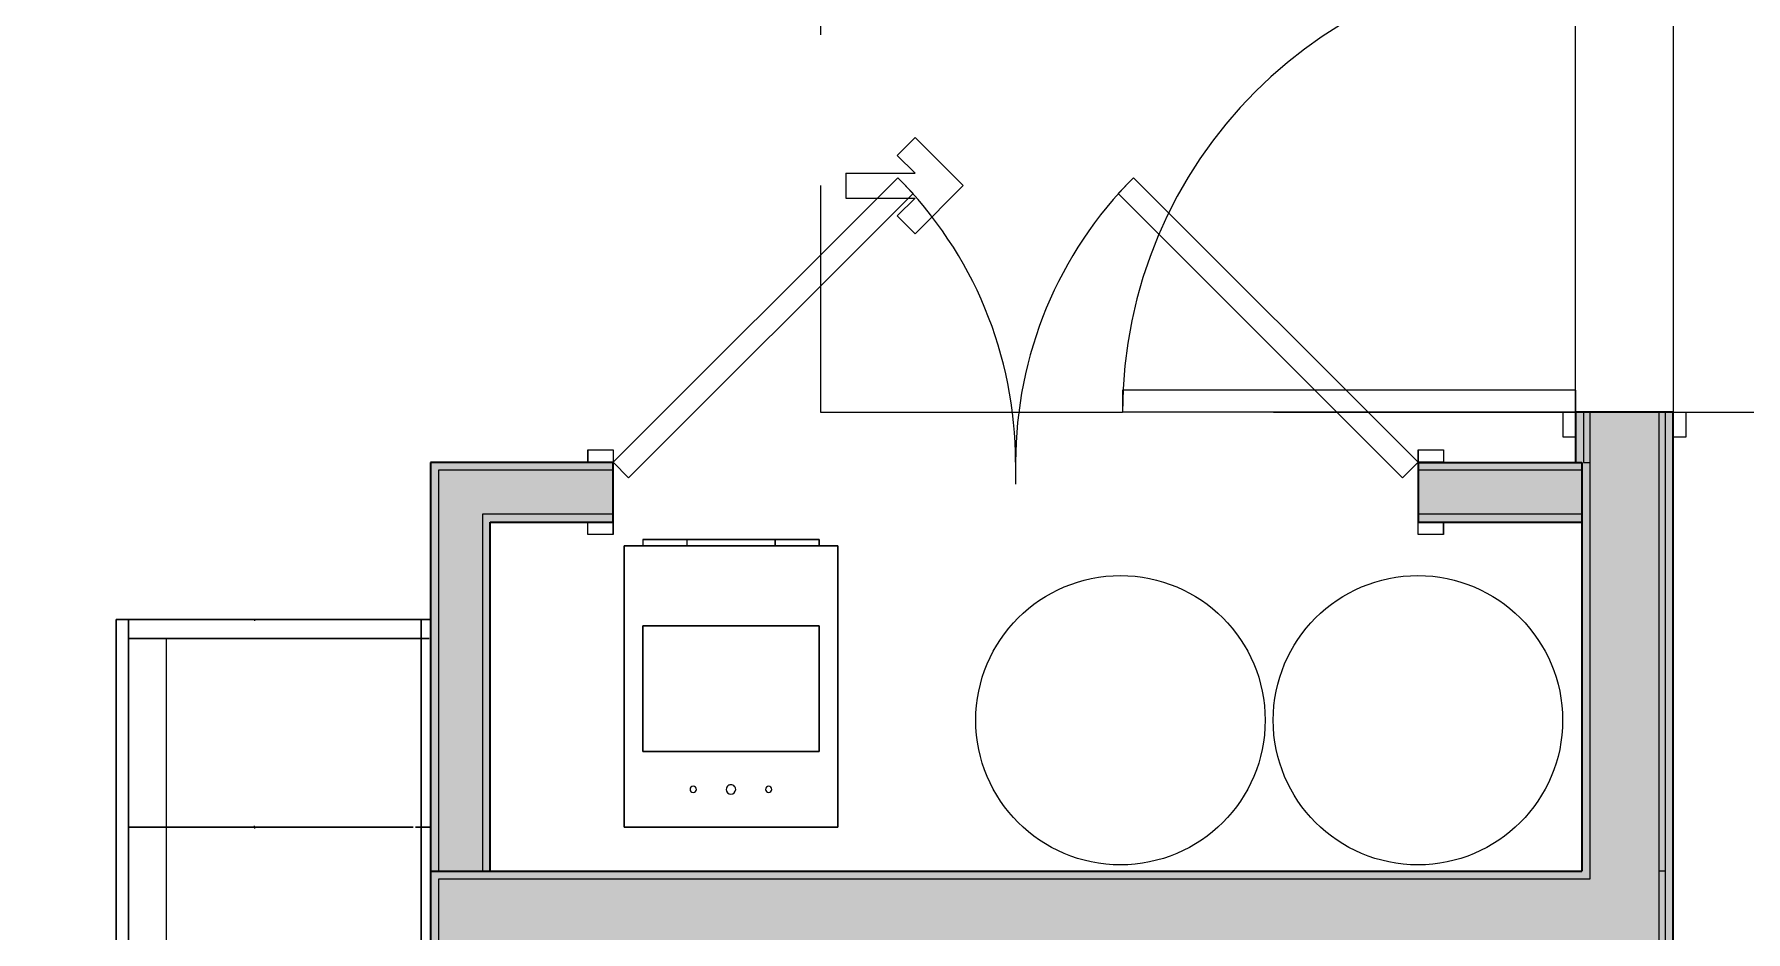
# Model space of a CAD drawing. Header units: inches. Extents: x 6 to 8416, y -388 to 6104.
# Drawn here: x 5325.2 to 5461.2, y 462.4 to 533.7 of the extents above; entities that cross this region are included whole.
import ezdxf

# ---------------------------------------------------------------- set-up
doc = ezdxf.new("R2010")
doc.units = ezdxf.units.IN
doc.header["$MEASUREMENT"] = 0
doc.linetypes.add('Dot 1_16_', pattern=[24, 0, -24])
doc.linetypes.add('Hidden 1_16_', pattern=[36, 24, -12])
for name, color, linetype, lineweight in [('A-DOOR', 31, 'Continuous', 18), ('A-DOOR-FRAM', 31, 'Continuous', 25), ('A-GENM', 13, 'Continuous', 18), ('A-ROOM', 32, 'Continuous', 13), ('A-WALL', 113, 'Continuous', 25), ('A-WALL-PATT', 111, 'Continuous', 35), ('I-WALL', 2, 'Continuous', 25), ('M-EQPM', 50, 'Continuous', 18), ('Q-CASE', 31, 'Continuous', 18)]:
    doc.layers.add(name, color=color, linetype=linetype, lineweight=lineweight)

# ---------------------------------------------------------------- blocks, each defined once
blk = doc.blocks.new('Single-Flush-ICC ADA-AM - 36_ x 84_-20  - _U-E _ UNIT ENTRY_-6489154-LEVEL 3 - PLAN Copy 1 Copy 1')
at = {"layer": 'A-DOOR'}
for p, q in [((16.25, -3.88), (18, -3.88)), ((16.25, -3.88), (16.25, -39.88)), ((18, -3.88), (18, -39.88)), ((16.25, -39.88), (18, -39.88))]:
    blk.add_line(p, q, dxfattribs=at)
at = {"layer": 'A-DOOR', "lineweight": 9}
blk.add_arc((18, -3.88), 36, 180, 270, dxfattribs=at)
at = {"layer": 'A-DOOR-FRAM'}
for p, q in [((-20, 3.88), (-20, 4.88)), ((-20, 4.88), (-18, 4.88)), ((-18, 4.88), (-18, 3.88)), ((18, 3.88), (18, 4.88)), ((18, 4.88), (20, 4.88)), ((20, 4.88), (20, 3.88)), ((-18, 3.88), (-20, 3.88)), ((20, 3.88), (18, 3.88)), ((-20, -3.88), (-18, -3.88)), ((-20, -4.87), (-20, -3.88)), ((-18, -3.88), (-18, -4.87)), ((18, -3.88), (20, -3.88)), ((18, -4.87), (18, -3.88)), ((20, -3.88), (20, -4.87)), ((-18, -4.87), (-20, -4.87)), ((20, -4.87), (18, -4.87))]:
    blk.add_line(p, q, dxfattribs=at)
blk = doc.blocks.new('GM Door Pull Clearance-ICC ADA-AM - GM Door Pull Clearance-ICC ADA-AM-3199163-LEVEL 3 - PLAN Copy 1 Copy 1')
at = {"layer": 'A-GENM', "linetype": 'Hidden 1_16_', "lineweight": 9}
for p, q in [((-36, -3.87), (-36, -63.88)), ((18, -3.87), (-18, -3.87)), ((18, -63.88), (18, -4.88)), ((-3.83, -56.37), (0, -52.55)), ((3.83, -56.37), (0, -52.55)), ((-2.41, -57.79), (-3.83, -56.37)), ((-1, -56.37), (-2.41, -57.79)), ((-1, -61.87), (-1, -56.37)), ((1, -56.37), (2.41, -57.79)), ((1, -61.87), (1, -56.37)), ((2.41, -57.79), (3.83, -56.37)), ((-1, -61.87), (1, -61.87)), ((-36, -63.88), (18, -63.88))]:
    blk.add_line(p, q, dxfattribs=at)
blk = doc.blocks.new('GM Door Push Clearance-ICC ADA-AM - GM Door Push Clearance-ICC ADA-AM-V110-LEVEL 3 - PLAN Copy 1 Copy 1')
at = {"layer": 'A-GENM', "linetype": 'Hidden 1_16_', "lineweight": 9}
for p, q in [((-30, 51.88), (-30, 3.88)), ((18, 51.88), (-30, 51.88)), ((18, 4.87), (18, 51.88)), ((-1, 49.88), (-1, 44.37)), ((1, 49.88), (-1, 49.88)), ((1, 49.88), (1, 44.37)), ((-2.41, 45.79), (-3.83, 44.37)), ((-1, 44.37), (-2.41, 45.79)), ((1, 44.37), (2.41, 45.79)), ((2.41, 45.79), (3.83, 44.37)), ((-3.83, 44.37), (0, 40.55)), ((3.83, 44.37), (0, 40.55)), ((-18, 3.88), (18, 3.88))]:
    blk.add_line(p, q, dxfattribs=at)
blk = doc.blocks.new('PL Water Heater-IL - 40 Gallon-2510271-LEVEL 3 - PLAN Copy 1 Copy 1')
at = {"layer": 'M-EQPM'}
blk.add_circle((0, 0), 11.5, dxfattribs=at)
blk = doc.blocks.new('Unit-Double-Flush-ICC ADA-AM - 64_ x 84_-NR _U-M2 _ UNIT MAINTENCE_-12028501-LEVEL 3 - PLAN Copy 1 Copy 1')
at = {"layer": 'A-DOOR'}
for p, q in [((-30.76, -1.14), (-32, -2.38)), ((-30.76, -1.14), (-8.14, -23.76)), ((0, -2.38), (0, -0.63)), ((30.76, -1.14), (8.14, -23.76)), ((30.76, -1.14), (32, -2.38)), ((-32, -2.38), (-9.37, -25)), ((32, -2.38), (9.37, -25)), ((-8.14, -23.76), (-9.37, -25)), ((8.14, -23.76), (9.37, -25))]:
    blk.add_line(p, q, dxfattribs=at)
at = {"layer": 'A-DOOR', "lineweight": 9}
for centre, start, end in [((-32, -2.38), 315, 0), ((32, -2.38), 180, 225)]:
    blk.add_arc(centre, 32, start, end, dxfattribs=at)
at = {"layer": 'A-DOOR-FRAM'}
for p, q in [((-34, 2.37), (-34, 3.37)), ((-34, 3.37), (-32, 3.37)), ((-32, 3.37), (-32, 2.37)), ((32, 2.37), (32, 3.37)), ((32, 3.37), (34, 3.37)), ((34, 3.37), (34, 2.37)), ((-32, 2.37), (-34, 2.37)), ((34, 2.37), (32, 2.37)), ((-34, -2.38), (-32, -2.38)), ((-34, -3.38), (-34, -2.38)), ((-32, -2.38), (-32, -3.38)), ((32, -2.38), (34, -2.38)), ((32, -3.38), (32, -2.38)), ((34, -2.38), (34, -3.38)), ((-32, -3.38), (-34, -3.38)), ((34, -3.38), (32, -3.38))]:
    blk.add_line(p, q, dxfattribs=at)
at = {"layer": 'A-DOOR-FRAM', "lineweight": 18}
for p, q in [((-34, 3.37), (-32, 3.37)), ((-34, 3.37), (-34, 2.37)), ((-32, 3.37), (-32, 2.37)), ((32, 3.37), (34, 3.37)), ((32, 3.37), (32, 2.37)), ((34, 3.37), (34, 2.37)), ((-32, 2.37), (-34, 2.37)), ((34, 2.37), (32, 2.37)), ((-34, -3.38), (-34, -2.38)), ((-34, -2.38), (-32, -2.38)), ((-32, -3.38), (-32, -2.38)), ((32, -3.38), (32, -2.38)), ((32, -2.38), (34, -2.38)), ((34, -3.38), (34, -2.38)), ((-32, -3.38), (-34, -3.38)), ((34, -3.38), (32, -3.38))]:
    blk.add_line(p, q, dxfattribs=at)
blk = doc.blocks.new('PL Water Heater-IL - 40 Gallon-2491747-LEVEL 3 - PLAN Copy 1 Copy 1')
at = {"layer": 'M-EQPM'}
blk.add_circle((0, 0), 11.5, dxfattribs=at)
blk = doc.blocks.new('ME Fan Coil Unit - Vertical - Stack-IL - 300 CFM-6038640-LEVEL 3 - PLAN Copy 1 Copy 1')
at = {"layer": 'A-GENM'}
for p, q in [((1.5, 0.5), (5, 0.5)), ((1.5, 0.5), (5, 0.5)), ((1.5, 0.5), (5, 0.5)), ((1.5, 0.5), (5, 0.5)), ((1.5, 0.5), (5, 0.5)), ((1.5, 0.5), (5, 0.5)), ((1.5, 0.5), (5, 0.5)), ((1.5, 0.5), (5, 0.5)), ((1.5, 0.5), (5, 0.5)), ((1.5, 0.5), (5, 0.5)), ((1.5, 0.5), (5, 0.5)), ((1.5, 0.5), (5, 0.5)), ((1.5, 0.5), (5, 0.5)), ((1.5, 0.5), (5, 0.5)), ((1.5, 0.5), (5, 0.5)), ((1.5, 0.5), (5, 0.5)), ((1.5, 0.5), (5, 0.5)), ((1.5, 0.5), (5, 0.5)), ((1.5, 0.5), (5, 0.5)), ((1.5, 0.5), (5, 0.5)), ((1.5, 0.5), (5, 0.5)), ((1.5, 0.5), (5, 0.5)), ((1.5, 0.5), (5, 0.5)), ((5, 0.5), (12, 0.5)), ((5, 0.5), (12, 0.5)), ((5, 0.5), (12, 0.5)), ((5, 0.5), (12, 0.5)), ((5, 0.5), (12, 0.5)), ((5, 0.5), (12, 0.5)), ((5, 0.5), (12, 0.5)), ((5, 0.5), (12, 0.5)), ((5, 0.5), (12, 0.5)), ((5, 0.5), (12, 0.5)), ((5, 0.5), (12, 0.5)), ((5, 0.5), (12, 0.5)), ((5, 0.5), (12, 0.5)), ((5, 0.5), (12, 0.5)), ((5, 0.5), (12, 0.5)), ((5, 0.5), (12, 0.5)), ((5, 0.5), (12, 0.5)), ((5, 0.5), (12, 0.5)), ((5, 0.5), (12, 0.5)), ((5, 0.5), (12, 0.5)), ((5, 0.5), (12, 0.5)), ((5, 0.5), (12, 0.5)), ((5, 0.5), (12, 0.5)), ((12, 0.5), (15.5, 0.5)), ((12, 0.5), (15.5, 0.5)), ((12, 0.5), (15.5, 0.5)), ((12, 0.5), (15.5, 0.5)), ((12, 0.5), (15.5, 0.5)), ((12, 0.5), (15.5, 0.5)), ((12, 0.5), (15.5, 0.5)), ((12, 0.5), (15.5, 0.5)), ((12, 0.5), (15.5, 0.5)), ((12, 0.5), (15.5, 0.5)), ((12, 0.5), (15.5, 0.5)), ((12, 0.5), (15.5, 0.5)), ((12, 0.5), (15.5, 0.5)), ((12, 0.5), (15.5, 0.5)), ((12, 0.5), (15.5, 0.5)), ((12, 0.5), (15.5, 0.5)), ((12, 0.5), (15.5, 0.5)), ((12, 0.5), (15.5, 0.5)), ((12, 0.5), (15.5, 0.5)), ((12, 0.5), (15.5, 0.5)), ((12, 0.5), (15.5, 0.5)), ((12, 0.5), (15.5, 0.5)), ((12, 0.5), (15.5, 0.5))]:
    blk.add_line(p, q, dxfattribs=at)
at = {"layer": 'M-EQPM'}
for p, q in [((17, 0), (0, 0)), ((0, 0), (0, -22.375)), ((0, -22.375), (0, 0)), ((0, 0), (1.5, 0)), ((15.5, 0.5), (1.5, 0.5)), ((1.5, 0.5), (15.5, 0.5)), ((1.5, 0.5), (1.5, 0)), ((1.5, 0.5), (1.5, 0)), ((5, 0.5), (1.5, 0.5)), ((1.5, 0.5), (5, 0.5)), ((1.5, 0.5), (1.5, 0)), ((1.5, 0.5), (1.5, 0)), ((1.5, 0), (5, 0)), ((1.5, 0), (15.5, 0)), ((15.5, 0), (1.5, 0)), ((5, 0), (1.5, 0)), ((1.5, 0), (5, 0)), ((12, 0.5), (5, 0.5)), ((5, 0.5), (12, 0.5)), ((5, 0.5), (5, 0)), ((5, 0.5), (5, 0)), ((12, 0.5), (5, 0.5)), ((5, 0.5), (12, 0.5)), ((5, 0), (12, 0)), ((5, 0), (12, 0)), ((12, 0), (5, 0)), ((12, 0), (5, 0)), ((5, 0), (12, 0)), ((12, 0), (12, 0.5)), ((12, 0.5), (12, 0)), ((15.5, 0.5), (12, 0.5)), ((12, 0.5), (15.5, 0.5)), ((12, 0), (15.5, 0)), ((15.5, 0), (12, 0)), ((12, 0), (15.5, 0)), ((15.5, 0), (15.5, 0.5)), ((15.5, 0.5), (15.5, 0)), ((15.5, 0), (15.5, 0.5)), ((15.5, 0.5), (15.5, 0)), ((15.5, 0), (17, 0)), ((17, -22.375), (17, 0)), ((17, 0), (17, -22.375)), ((1.5, -16.375), (1.5, -6.375)), ((1.5, -6.375), (15.5, -6.375)), ((15.5, -6.375), (1.5, -6.375)), ((1.5, -6.375), (1.5, -16.375)), ((15.5, -6.375), (15.5, -16.375)), ((15.5, -16.375), (15.5, -6.375)), ((15.5, -16.375), (1.5, -16.375)), ((1.5, -16.375), (15.5, -16.375)), ((0, -22.375), (17, -22.375)), ((17, -22.375), (0, -22.375))]:
    blk.add_line(p, q, dxfattribs=at)
for centre, radius, start, end in [((8.5, -19.375), 0.375, 105, 120), ((8.5, -19.375), 0.375, 105, 120), ((8.5, -19.375), 0.375, 0, 105), ((8.5, -19.375), 0.375, 0, 105), ((5.5, -19.375), 0.25, 0, 180), ((5.5, -19.375), 0.25, 0, 180), ((5.5, -19.375), 0.25, 180, 360), ((5.5, -19.375), 0.25, 180, 0), ((8.5, -19.375), 0.375, 120, 180), ((8.5, -19.375), 0.375, 120, 180), ((8.5, -19.375), 0.375, 180, 360), ((8.5, -19.375), 0.375, 180, 0), ((11.5, -19.375), 0.25, 0, 180), ((11.5, -19.375), 0.25, 0, 180), ((11.5, -19.375), 0.25, 180, 360), ((11.5, -19.375), 0.25, 180, 0)]:
    blk.add_arc(centre, radius, start, end, dxfattribs=at)
blk = doc.blocks.new('GM KT - Type B_L4_2 - TS - Non-Recessed at Wall-12870078-LEVEL 3 - PLAN Copy 1 Copy 1')
at = {"layer": 'A-GENM', "lineweight": 9}
for p, q in [((-0.75, 148.5), (-25, 148.5)), ((-25, 148.5), (-25, 25)), ((-25, 148.5), (-0.75, 148.5)), ((-25, 25), (-25, 148.5)), ((0, 148.5), (-0.75, 148.5)), ((-0.75, 148.5), (0, 148.5)), ((-0.75, 148.5), (-0.75, 88.5)), ((-0.75, 88.5), (-0.75, 148.5)), ((-0.75, 148.5), (0, 148.5)), ((0, 148.5), (-0.75, 148.5)), ((0, 128.5), (0, 148.5)), ((0, 148.5), (0, 128.5)), ((0, 148.5), (0, 128.5)), ((0, 128.5), (0, 148.5)), ((0, 88.5), (0, 128.5)), ((0, 128.5), (0, 88.5)), ((0, 88.5), (0, 128.5)), ((-0.75, 88.5), (-0.75, 69)), ((-0.75, 69), (-0.75, 88.5)), ((0, 69), (0, 88.5)), ((0, 88.5), (0, 69)), ((0, 69), (0, 88.5)), ((-21.62, 48.75), (-21.62, 68.25)), ((-21.62, 68.25), (-21.62, 48.75)), ((-20.87, 69), (-6.62, 69)), ((-6.62, 69), (-20.87, 69)), ((-5.87, 68.25), (-5.87, 58.88)), ((-5.87, 58.88), (-5.87, 68.25)), ((-0.75, 69), (-0.75, 48)), ((-0.75, 48), (-0.75, 69)), ((0, 48), (0, 69)), ((0, 69), (0, 48)), ((0, 48), (0, 69)), ((-5.87, 58.81), (-5.87, 58.12)), ((-5.87, 58.12), (-5.87, 58.81)), ((-5.87, 58.12), (-5.87, 48.75)), ((-5.87, 48.75), (-5.87, 58.12)), ((-6.62, 48), (-20.87, 48)), ((-20.87, 48), (-6.62, 48)), ((-0.75, 48), (-0.75, 40.5)), ((-0.75, 40.5), (-0.75, 48)), ((0, 40.5), (0, 48)), ((0, 48), (0, 40.5)), ((0, 40.5), (0, 48)), ((-0.75, 40.5), (-0.75, 0.75)), ((-0.75, 0), (-0.75, 40.5)), ((0, 0.75), (0, 40.5)), ((0, 40.5), (0, 0.75)), ((0, 0.75), (0, 40.5)), ((-72, 25), (-88.5, 25)), ((-88.5, 25), (-88.5, 0.75)), ((-88.5, 0.75), (-88.5, 25)), ((-88.5, 25), (-72, 25)), ((-72, 0.75), (-72, 25)), ((-72, 25), (-72, 0.75)), ((-25, 25), (-42, 25)), ((-42, 25), (-42, 0.75)), ((-42, 0.75), (-42, 25)), ((-42, 25), (-25, 25)), ((-88.5, 0.75), (-88.5, 0)), ((-88.5, 0), (-88.5, 0.75)), ((-0.75, 0.75), (-88.5, 0.75)), ((-88.5, 0.75), (0, 0.75)), ((-88.5, 0.75), (-88.5, 0)), ((-88.5, 0.75), (-88.5, 0)), ((-72, 0), (-88.5, 0)), ((-72, 0), (-72, 0.75)), ((-72, 0.75), (-72, 0)), ((-42, 0.75), (-42, 0)), ((-42, 0), (-42, 0.75)), ((-0.75, 0), (-42, 0)), ((0, 0.75), (-0.75, 0.75)), ((-0.75, 0.75), (-0.75, 0)), ((0, 0), (-0.75, 0)), ((0, 0.75), (0, 0)), ((0, 0), (0, 0.75)), ((0, 0.75), (0, 0)), ((0, 0), (0, 0.75))]:
    blk.add_line(p, q, dxfattribs=at)
for centre, start, end in [((-20.87, 68.25), 90, 180), ((-20.87, 68.25), 90, 180), ((-6.62, 68.25), 0, 90), ((-6.62, 68.25), 0, 90), ((-20.87, 48.75), 180, 270), ((-20.87, 48.75), 180, 270), ((-6.62, 48.75), 270, 0), ((-6.62, 48.75), 270, 0)]:
    blk.add_arc(centre, 0.75, start, end, dxfattribs=at)
blk = doc.blocks.new('CW - LW - Filler - Toe Kick - AM - 1 1_2_ W x 24_ D x H-V965-LEVEL 3 - PLAN Copy 1 Copy 1')
at = {"layer": 'Q-CASE', "lineweight": 9}
for p, q in [((18.24, 0.75), (18.24, 24)), ((18.24, 24), (18.24, 0.75)), ((19.74, 24), (18.24, 24)), ((18.24, 24), (19.74, 24)), ((18.24, 24), (18.24, 0.75)), ((18.24, 24), (19.74, 24)), ((18.24, 24), (19.74, 24)), ((19.74, 0.75), (19.74, 24)), ((19.74, 24), (19.74, 0.75)), ((19.74, 0.75), (19.74, 24)), ((18.24, 0.12), (18.24, 0.75)), ((18.24, 0.75), (18.24, 0.12)), ((18.24, 0.75), (18.24, 0.12)), ((19.74, 0), (18.24, 0)), ((18.24, 0), (19.74, 0)), ((18.24, 0), (19.74, 0)), ((19.74, 0), (19.74, 0.75)), ((19.74, 0.75), (19.74, 0)), ((19.74, 0), (19.74, 0.75))]:
    blk.add_line(p, q, dxfattribs=at)
blk = doc.blocks.new('CW - UP - Filler - AM - 1 1_2_ W x 14_ D x H-2223560-LEVEL 3 - PLAN Copy 1 Copy 1')
at = {"layer": 'Q-CASE', "linetype": 'Dot 1_16_', "lineweight": 9}
for p, q in [((18.99, 14), (17.49, 14)), ((18.99, 0), (18.99, 14)), ((17.49, 0), (18.99, 0))]:
    blk.add_line(p, q, dxfattribs=at)
blk = doc.blocks.new('CW - LW - Single Door _ Drawer - AM - 15_ W x 24_ D x H - 6_ Top Drawer-V969-LEVEL 3 - PLAN Copy 1 Copy 1')
at = {"layer": 'Q-CASE', "lineweight": 9}
for p, q in [((3.74, 0), (18.74, 0)), ((18.74, 0), (3.74, 0)), ((18.74, 0), (18.74, -0.75)), ((18.74, -0.75), (18.74, 0)), ((3.74, 0), (18.74, 0)), ((18.74, 0), (3.74, 0)), ((3.74, -0.12), (3.74, -0.75)), ((3.74, -0.75), (3.74, -0.12)), ((3.74, -0.12), (3.74, -0.75)), ((3.74, -0.75), (3.74, -0.12)), ((3.74, -0.75), (3.74, -21)), ((3.74, -21), (3.74, -0.75)), ((3.74, -0.75), (3.74, -24)), ((3.74, -24), (3.74, -0.75)), ((18.74, 0), (18.74, -0.75)), ((18.74, -0.75), (18.74, 0)), ((18.74, -0.75), (18.74, -1.21)), ((18.74, -1.21), (18.74, -0.75)), ((18.74, -0.75), (18.74, -1.21)), ((18.74, -1.21), (18.74, -0.75)), ((18.74, -1.37), (18.74, -21)), ((18.74, -21), (18.74, -1.37)), ((18.74, -1.37), (18.74, -24)), ((18.74, -24), (18.74, -1.37)), ((18.74, -21), (3.74, -21)), ((18.74, -21), (3.74, -21)), ((18.74, -24), (3.74, -24)), ((18.74, -24), (3.74, -24)), ((3.74, -24), (18.74, -24))]:
    blk.add_line(p, q, dxfattribs=at)
at = {"layer": 'Q-CASE', "lineweight": 25}
for p, q in [((3.74, 0), (18.74, 0)), ((3.74, -0.75), (3.74, -0.12)), ((3.74, -24), (3.74, -0.75)), ((18.74, 0), (18.74, -0.75)), ((18.74, -0.75), (18.74, -1.21)), ((18.74, -1.37), (18.74, -24)), ((18.74, -24), (3.74, -24))]:
    blk.add_line(p, q, dxfattribs=at)
blk = doc.blocks.new('CW - UP - Single Door - AM - 15_ W x 14_ D x H-5099638-LEVEL 3 - PLAN Copy 1 Copy 1')
at = {"layer": 'Q-CASE', "linetype": 'Dot 1_16_', "lineweight": 9}
for p, q in [((3.74, 0), (18.74, 0)), ((18.74, -14), (3.74, -14))]:
    blk.add_line(p, q, dxfattribs=at)
blk = doc.blocks.new('CW - UP - Double Doors - AM - 33_ W x 14_ D x H-11679819-LEVEL 3 - PLAN Copy 1 Copy 1')
at = {"layer": 'Q-CASE', "linetype": 'Dot 1_16_', "lineweight": 9}
for p, q in [((18.74, 14), (-14.26, 14)), ((-14.26, 0), (18.74, 0))]:
    blk.add_line(p, q, dxfattribs=at)
blk = doc.blocks.new('CW - LW - Double Doors _ Drawers - AM - 33_ W x 24_ D x H - 6_ Top Drawer-12870079-LEVEL 3 - PLAN Copy 1 Copy 1')
at = {"layer": 'Q-CASE', "lineweight": 9}
for p, q in [((-17.26, 22.92), (-17.26, 24)), ((-17.26, 24), (-17.26, 22.92)), ((-17.26, 24), (15.74, 24)), ((-17.26, 24), (15.74, 24)), ((-17.26, 24), (15.74, 24)), ((15.74, 1.37), (15.74, 24)), ((15.74, 24), (15.74, 1.37)), ((-17.26, 4.12), (-17.26, 22.43)), ((-17.26, 22.43), (-17.26, 4.12)), ((-17.26, 4.12), (-17.26, 21)), ((-17.26, 21), (-17.26, 4.12)), ((-17.26, 21), (15.74, 21)), ((-17.26, 21), (15.74, 21)), ((15.74, 1.37), (15.74, 21)), ((15.74, 21), (15.74, 1.37)), ((-17.26, 0.75), (-17.26, 3.62)), ((-17.26, 3.62), (-17.26, 0.75)), ((-17.26, 0.75), (-17.26, 3.62)), ((-17.26, 3.62), (-17.26, 0.75)), ((-17.26, 0), (-17.26, 0.75)), ((-17.26, 0.75), (-17.26, 0)), ((-17.26, 0), (-17.26, 0.75)), ((-17.26, 0.75), (-17.26, 0)), ((12.24, 0), (-17.26, 0)), ((-17.26, 0), (12.24, 0)), ((15.74, 0), (12.24, 0)), ((12.24, 0), (15.74, 0)), ((15.74, 0.75), (15.74, 1.21)), ((15.74, 1.21), (15.74, 0.75)), ((15.74, 0.75), (15.74, 1.21)), ((15.74, 1.21), (15.74, 0.75)), ((15.74, 0), (15.74, 0.75)), ((15.74, 0.75), (15.74, 0)), ((15.74, 0), (15.74, 0.75)), ((15.74, 0.75), (15.74, 0)), ((12.24, 0), (-17.26, 0)), ((-17.26, 0), (12.24, 0)), ((15.74, 0), (12.24, 0)), ((12.24, 0), (15.74, 0))]:
    blk.add_line(p, q, dxfattribs=at)
at = {"layer": 'Q-CASE', "lineweight": 25}
for p, q in [((-17.26, 24), (-17.26, 22.92)), ((15.74, 24), (-17.26, 24)), ((15.74, 1.37), (15.74, 24)), ((-17.26, 22.43), (-17.26, 4.12)), ((-17.26, 3.62), (-17.26, 0.75)), ((-17.26, 0.75), (-17.26, 0)), ((-17.26, 0), (12.24, 0)), ((12.24, 0), (15.74, 0)), ((15.74, 0.75), (15.74, 1.21)), ((15.74, 0), (15.74, 0.75))]:
    blk.add_line(p, q, dxfattribs=at)

msp = doc.modelspace()

# ---------------------------------------------------------------- hatches: boundary and pattern name
at = {"layer": 'A-WALL-PATT'}
h = msp.add_hatch(color=10, dxfattribs=at)
h.paths.add_polyline_path([(5448.16533733, 499.68577679), (5448.29033733, 499.68577679), (5448.29033733, 503.68577679), (5447.66533733, 503.68577679), (5447.66533733, 499.68577679)])
h.paths.add_polyline_path([(5448.29033733, 539.68577679), (5448.29033733, 842.93577679), (5447.66533733, 842.93577679), (5447.66533733, 539.68577679)])
h = msp.add_hatch(color=10, dxfattribs=at)
h.paths.add_polyline_path([(5448.79033733, 499.68577679), (5448.79033733, 503.68577679), (5448.29033733, 503.68577679), (5448.29033733, 499.68577679)])
h.paths.add_polyline_path([(5448.79033733, 539.68577679), (5448.79033733, 842.93577679), (5448.29033733, 842.93577679), (5448.29033733, 539.68577679)])
at = {"layer": 'A-WALL-PATT', "lineweight": 25}
h = msp.add_hatch(color=10, dxfattribs=at)
h.paths.add_polyline_path([(5455.41533733, 499.68577679), (5455.41533733, 503.68577679), (5454.79033733, 503.68577679), (5454.79033733, 499.68577679)])
h.paths.add_polyline_path([(5455.41533733, 539.68577679), (5455.41533733, 671.93577679), (5454.79033733, 671.93577679), (5454.79033733, 539.68577679)])
h.paths.add_polyline_path([(5454.79033733, 679.43577679), (5455.41533733, 679.43577679), (5455.41533733, 842.93577679), (5454.79033733, 842.93577679), (5454.79033733, 724.74656081)])
at = {"layer": 'A-WALL-PATT', "transparency": 33554560}
msp.add_hatch(color=10, dxfattribs=at).paths.add_polyline_path([(5356.66533733, 467.18577679), (5357.29033733, 467.18577679), (5357.29033733, 499.68577679), (5356.66533733, 499.68577679), (5356.66533733, 468.88381081)])
h = msp.add_hatch(color=10, dxfattribs=at)
h.paths.add_polyline_path([(5371.16533733, 499.06077679), (5371.16533733, 499.68577679), (5357.29033733, 499.68577679), (5357.29033733, 499.06077679), (5361.41533733, 499.06077679)])
h.paths.add_polyline_path([(5448.16533733, 499.06077679), (5448.16533733, 499.68577679), (5435.16533733, 499.68577679), (5435.16533733, 499.06077679)])
at = {"layer": 'A-WALL-PATT'}
for points in [[(5448.79033733, 467.18577679), (5448.79033733, 499.68577679), (5448.16533733, 499.68577679), (5448.16533733, 467.18577679)], [(5357.29033733, 337.56077679), (5357.29033733, 467.18577679), (5356.66533733, 467.18577679), (5356.66533733, 337.56077679)], [(5357.29033733, 466.56077679), (5448.16533733, 466.56077679), (5448.16533733, 467.18577679), (5357.29033733, 467.18577679)]]:
    msp.add_hatch(color=10, dxfattribs=at).paths.add_polyline_path(points)
at = {"layer": 'A-WALL-PATT', "lineweight": 25}
msp.add_hatch(color=10, dxfattribs=at).paths.add_polyline_path([(5455.41533733, 467.18577679), (5455.41533733, 499.68577679), (5454.79033733, 499.68577679), (5454.79033733, 467.18577679)])
at = {"layer": 'A-WALL-PATT', "lineweight": 25, "transparency": 33554560}
msp.add_hatch(color=10, dxfattribs=at).paths.add_polyline_path([(5360.79033733, 467.18577679), (5361.41533733, 467.18577679), (5361.41533733, 495.56077679), (5360.79033733, 495.56077679), (5360.79033733, 468.88381081)])
h = msp.add_hatch(color=10, dxfattribs=at)
h.paths.add_polyline_path([(5371.16533733, 494.93577679), (5371.16533733, 495.56077679), (5361.41533733, 495.56077679), (5361.41533733, 494.93577679)])
h.paths.add_polyline_path([(5435.16533733, 494.93577679), (5448.16533733, 494.93577679), (5448.16533733, 495.56077679), (5435.16533733, 495.56077679)])
at = {"layer": 'A-WALL-PATT'}
h = msp.add_hatch(color=10, dxfattribs=at)
h.paths.add_polyline_path([(5448.16533733, 338.18577679), (5448.79033733, 338.18577679), (5448.79033733, 342.18577679), (5448.16533733, 342.18577679)])
h.paths.add_polyline_path([(5448.16533733, 378.18577679), (5448.79033733, 378.18577679), (5448.79033733, 461.06077679), (5448.16533733, 461.06077679), (5448.16533733, 409.83856081)])
h.paths.add_polyline_path([(5448.16533733, 466.56077679), (5448.79033733, 466.56077679), (5448.79033733, 467.18577679), (5448.16533733, 467.18577679)])
h = msp.add_hatch(color=10, dxfattribs=at)
h.paths.add_polyline_path([(5454.79033733, 332.06077679), (5454.79033733, 342.18577679), (5454.29033733, 342.18577679), (5454.29033733, 332.06077679)])
h.paths.add_polyline_path([(5454.79033733, 378.18577679), (5454.79033733, 467.18577679), (5454.29033733, 467.18577679), (5454.29033733, 378.18577679)])
at = {"layer": 'A-WALL-PATT', "lineweight": 25}
h = msp.add_hatch(color=10, dxfattribs=at)
h.paths.add_polyline_path([(5455.41533733, 331.56077679), (5455.41533733, 342.18577679), (5454.79033733, 342.18577679), (5454.79033733, 331.56077679)])
h.paths.add_polyline_path([(5455.41533733, 378.18577679), (5455.41533733, 467.18577679), (5454.79033733, 467.18577679), (5454.79033733, 378.18577679)])
at = {"layer": 'I-WALL'}
h = msp.add_hatch(color=10, dxfattribs=at)
h.paths.add_polyline_path([(5454.29033733, 499.68577679), (5454.29033733, 503.68577679), (5448.79033733, 503.68577679), (5448.79033733, 499.68577679)])
h.paths.add_polyline_path([(5454.29033733, 539.68577679), (5454.29033733, 671.93577679), (5451.41533733, 671.93577679), (5451.41533733, 679.43577679), (5454.29033733, 679.43577679), (5454.29033733, 842.93577679), (5448.79033733, 842.93577679), (5448.79033733, 539.68577679)])
h = msp.add_hatch(color=10, dxfattribs=at)
h.paths.add_polyline_path([(5454.79033733, 499.68577679), (5454.79033733, 503.68577679), (5454.29033733, 503.68577679), (5454.29033733, 499.68577679)])
h.paths.add_polyline_path([(5454.79033733, 539.68577679), (5454.79033733, 671.93577679), (5454.29033733, 671.93577679), (5454.29033733, 539.68577679)])
h.paths.add_polyline_path([(5454.29033733, 679.43577679), (5454.79033733, 679.43577679), (5454.79033733, 842.93577679), (5454.29033733, 842.93577679), (5454.29033733, 724.74656081)])
for points in [[(5454.29033733, 466.56077679), (5454.29033733, 499.68577679), (5448.79033733, 499.68577679), (5448.79033733, 466.56077679)], [(5454.79033733, 467.18577679), (5454.79033733, 499.68577679), (5454.29033733, 499.68577679), (5454.29033733, 467.18577679)], [(5357.29033733, 332.06077679), (5362.79033733, 332.06077679), (5362.79033733, 466.56077679), (5357.29033733, 466.56077679), (5357.29033733, 337.56077679)], [(5448.79033733, 461.06077679), (5448.79033733, 466.56077679), (5362.79033733, 466.56077679), (5362.79033733, 461.06077679), (5448.16533733, 461.06077679)]]:
    msp.add_hatch(color=10, dxfattribs=at).paths.add_polyline_path(points)
at = {"layer": 'I-WALL', "transparency": 33554560}
msp.add_hatch(color=10, dxfattribs=at).paths.add_polyline_path([(5357.29033733, 467.18577679), (5360.79033733, 467.18577679), (5360.79033733, 499.06077679), (5357.29033733, 499.06077679), (5357.29033733, 468.88381081)])
h = msp.add_hatch(color=10, dxfattribs=at)
h.paths.add_polyline_path([(5360.79033733, 495.56077679), (5371.16533733, 495.56077679), (5371.16533733, 499.06077679), (5360.79033733, 499.06077679)])
h.paths.add_polyline_path([(5435.16533733, 495.56077679), (5448.16533733, 495.56077679), (5448.16533733, 499.06077679), (5435.16533733, 499.06077679)])
at = {"layer": 'I-WALL'}
h = msp.add_hatch(color=10, dxfattribs=at)
h.paths.add_polyline_path([(5454.29033733, 337.56077679), (5454.29033733, 342.18577679), (5448.79033733, 342.18577679), (5448.79033733, 337.56077679)])
h.paths.add_polyline_path([(5454.29033733, 378.18577679), (5454.29033733, 466.56077679), (5448.79033733, 466.56077679), (5448.79033733, 378.18577679)])

# ---------------------------------------------------------------- linework, layer by layer
at = {"layer": 'A-ROOM', "lineweight": 9, "flags": 128}
msp.add_lwpolyline([(5455.41533733, 1377.93577679), (5455.41533733, 1251.68577679), (5455.41533733, 928.64727679), (5455.41533733, 926.18577679), (5455.41533733, 918.56077679), (5455.41533733, 915.56077679), (5455.41533733, 886.68577679), (5455.41533733, 842.93577679), (5455.41533733, 499.68577679), (5455.41533733, 467.24858278), (5455.41533733, 467.18577679), (5455.41533733, 463.56077679), (5455.41533733, 330.93577679), (5363.97814332, 330.93577679), (5360.29033733, 330.93577679), (5014.66533733, 330.93577679), (4977.79033733, 330.93577679), (4977.79033733, 336.31077679), (4947.54033733, 336.31077679), (4848.04033733, 336.31077679), (4848.04033733, 269.18577679)], dxfattribs=at)
msp.add_lwpolyline([(5095.54033733, 623.31077679), (4982.04033733, 623.31077679), (4982.04033733, 370.93577679), (4982.04033733, 340.31077679), (4982.04033733, 338.18577679), (5014.66533733, 338.18577679), (5014.66533733, 338.68577679), (5356.66533733, 338.68577679), (5356.66533733, 467.18577679), (5448.16533733, 467.18577679), (5448.16533733, 499.68577679), (5447.66533733, 499.68577679), (5447.66533733, 842.93577679), (5448.16533733, 842.93577679), (5448.16533733, 883.68577679), (5398.91708991, 883.68577679), (5398.91708991, 912.43577679), (5373.66533733, 912.43577679), (5290.91533733, 912.43577679), (5290.91533733, 914.43577679), (5163.04033733, 914.43577679), (5163.04033733, 563.31077679), (5095.54033733, 563.31077679)], close=True, dxfattribs=at)
at = {"layer": 'A-WALL', "lineweight": 9}
for p, q in [((5448.29033733, 503.68577679), (5448.29033733, 499.68577679)), ((5448.79033733, 503.68577679), (5448.79033733, 466.56077679)), ((5454.29033733, 503.68577679), (5454.29033733, 378.18577679)), ((5454.79033733, 503.68577679), (5454.79033733, 378.18577679)), ((5448.29033733, 499.68577679), (5448.79033733, 499.68577679)), ((5357.29033733, 499.06077679), (5357.29033733, 467.18577679)), ((5371.16533733, 499.06077679), (5357.29033733, 499.06077679)), ((5448.16533733, 499.06077679), (5435.16533733, 499.06077679)), ((5360.79033733, 495.56077679), (5360.79033733, 467.18577679)), ((5371.16533733, 495.56077679), (5360.79033733, 495.56077679)), ((5448.16533733, 495.56077679), (5435.16533733, 495.56077679)), ((5454.79033733, 467.18577679), (5454.29033733, 467.18577679)), ((5357.29033733, 466.56077679), (5357.29033733, 337.56077679)), ((5448.79033733, 466.56077679), (5357.29033733, 466.56077679))]:
    msp.add_line(p, q, dxfattribs=at)
at = {"layer": 'I-WALL', "lineweight": 35}
for p, q in [((5455.41533733, 503.68577679), (5447.66533733, 503.68577679)), ((5447.66533733, 503.68577679), (5447.66533733, 499.68577679)), ((5455.41533733, 378.18577679), (5455.41533733, 503.68577679)), ((5356.66533733, 499.68577679), (5356.66533733, 338.68577679)), ((5371.16533733, 499.68577679), (5356.66533733, 499.68577679)), ((5371.16533733, 494.93577679), (5371.16533733, 499.68577679)), ((5435.16533733, 499.68577679), (5435.16533733, 494.93577679)), ((5435.16533733, 499.68577679), (5448.16533733, 499.68577679)), ((5448.16533733, 499.68577679), (5448.16533733, 467.18577679)), ((5361.41533733, 467.18577679), (5361.41533733, 494.93577679)), ((5361.41533733, 494.93577679), (5371.16533733, 494.93577679)), ((5435.16533733, 494.93577679), (5448.16533733, 494.93577679)), ((5356.66533733, 467.18577679), (5448.16533733, 467.18577679))]:
    msp.add_line(p, q, dxfattribs=at)

# ---------------------------------------------------------------- block references
at = {"layer": 'A-DOOR'}
for name, p, rotation in [('Single-Flush-ICC ADA-AM - 36_ x 84_-20  - _U-E _ UNIT ENTRY_-6489154-LEVEL 3 - PLAN Copy 1 Copy 1', (5451.54033733, 521.68577679), 269.9999999999999), ('Unit-Double-Flush-ICC ADA-AM - 64_ x 84_-NR _U-M2 _ UNIT MAINTENCE_-12028501-LEVEL 3 - PLAN Copy 1 Copy 1', (5403.16533733, 497.31077679), 180)]:
    msp.add_blockref(name, p, dxfattribs=dict(at, rotation=rotation))
at = {"layer": 'A-GENM', "linetype": 'Hidden 1_16_', "lineweight": 9, "rotation": 269.9999999999998}
for name in ['GM Door Pull Clearance-ICC ADA-AM - GM Door Pull Clearance-ICC ADA-AM-3199163-LEVEL 3 - PLAN Copy 1 Copy 1', 'GM Door Push Clearance-ICC ADA-AM - GM Door Push Clearance-ICC ADA-AM-V110-LEVEL 3 - PLAN Copy 1 Copy 1']:
    msp.add_blockref(name, (5451.54033733, 521.68577679), dxfattribs=at)
at = {"layer": 'A-GENM', "lineweight": 9}
msp.add_blockref('GM KT - Type B_L4_2 - TS - Non-Recessed at Wall-12870078-LEVEL 3 - PLAN Copy 1 Copy 1', (5356.66533733, 338.68577679), dxfattribs=at)
at = {"layer": 'M-EQPM'}
for name, p in [('ME Fan Coil Unit - Vertical - Stack-IL - 300 CFM-6038640-LEVEL 3 - PLAN Copy 1 Copy 1', (5372.04033733, 493.06077679)), ('PL Water Heater-IL - 40 Gallon-2510271-LEVEL 3 - PLAN Copy 1 Copy 1', (5435.13800681, 479.18577679))]:
    msp.add_blockref(name, p, dxfattribs=at)
at = {"layer": 'M-EQPM', "rotation": 180}
msp.add_blockref('PL Water Heater-IL - 40 Gallon-2491747-LEVEL 3 - PLAN Copy 1 Copy 1', (5411.49867094, 479.18577679), dxfattribs=at)
at = {"layer": 'Q-CASE'}
for name, p, rotation in [('CW - LW - Filler - Toe Kick - AM - 1 1_2_ W x 24_ D x H-V965-LEVEL 3 - PLAN Copy 1 Copy 1', (5356.66533733, 467.44807187), 90.00000000000124), ('CW - UP - Filler - AM - 1 1_2_ W x 14_ D x H-2223560-LEVEL 3 - PLAN Copy 1 Copy 1', (5356.66533733, 468.19807187), 90.00000000000124), ('CW - LW - Single Door _ Drawer - AM - 15_ W x 24_ D x H - 6_ Top Drawer-V969-LEVEL 3 - PLAN Copy 1 Copy 1', (5356.66533733, 489.42348171), 270.0000000000012), ('CW - UP - Single Door - AM - 15_ W x 14_ D x H-5099638-LEVEL 3 - PLAN Copy 1 Copy 1', (5356.66533733, 489.42348171), 270.0000000000012), ('CW - LW - Double Doors _ Drawers - AM - 33_ W x 24_ D x H - 6_ Top Drawer-12870079-LEVEL 3 - PLAN Copy 1 Copy 1', (5356.66533733, 454.94807187), 90.00000000000087), ('CW - UP - Double Doors - AM - 33_ W x 14_ D x H-11679819-LEVEL 3 - PLAN Copy 1 Copy 1', (5356.66533733, 451.94807187), 90.00000000000124)]:
    msp.add_blockref(name, p, dxfattribs=dict(at, rotation=rotation))

doc.saveas('drawing.dxf')
